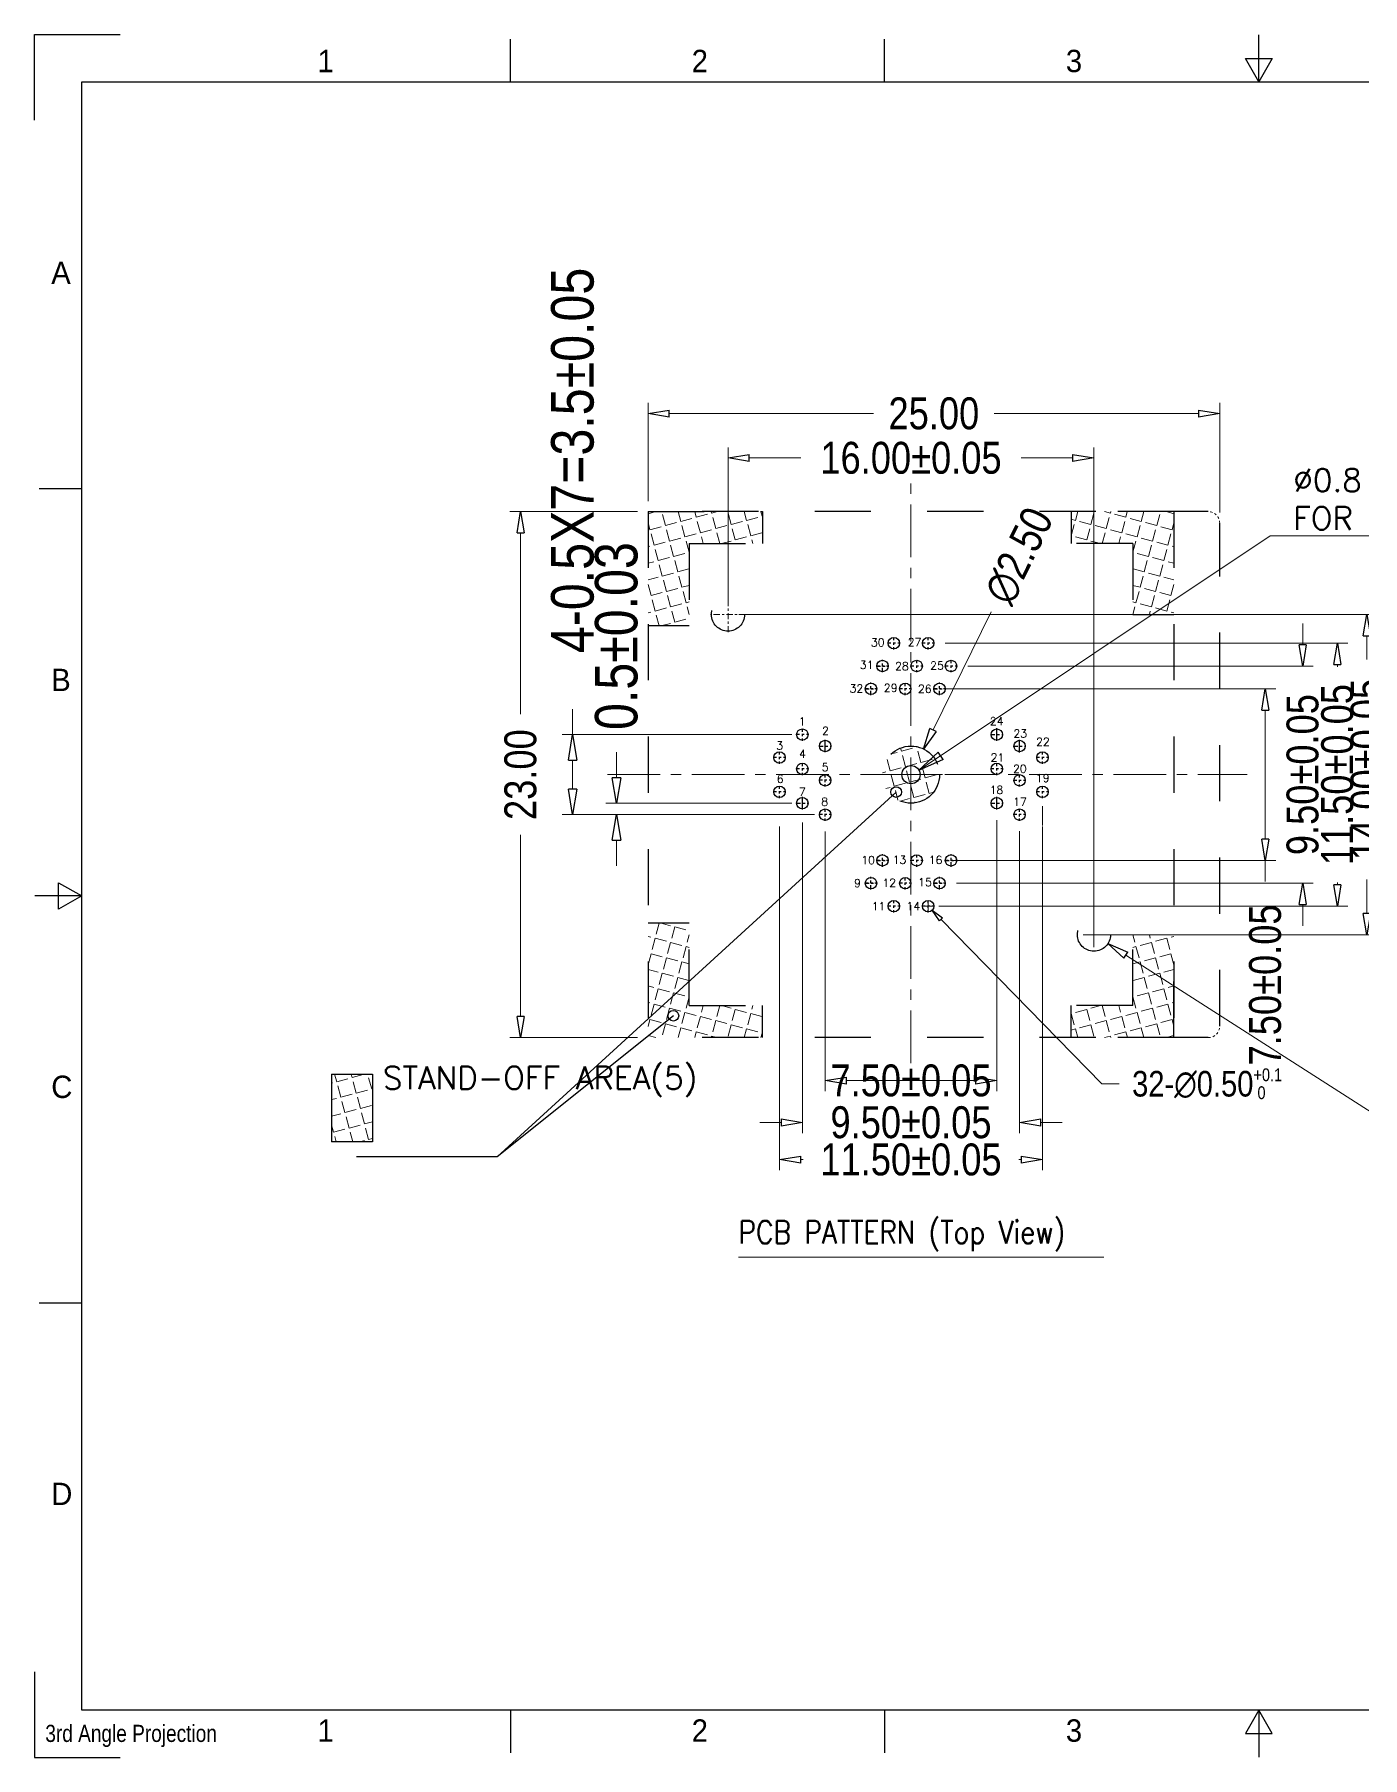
# Model space of a CAD drawing. Header units: millimetres. Extents: x 1642 to 1749, y -828 to -753.
# Drawn here: x 1641.6 to 1699.7, y -828.3 to -753 of the extents above; entities that cross this region are included whole.
import ezdxf
from ezdxf.enums import TextEntityAlignment as Align

# ---------------------------------------------------------------- set-up
doc = ezdxf.new("R2010")
doc.units = ezdxf.units.MM
doc.header["$LTSCALE"] = 30.734
doc.header["$PDMODE"] = 3
doc.header["$PDSIZE"] = 8
doc.linetypes.add('CENTER', pattern=[0.6, 0.375, -0.075, 0.075, -0.075])
doc.linetypes.add('HIDDEN', pattern=[0.2, 0.1, -0.1])
doc.layers.get('0').update_dxf_attribs({"linetype": 'CONTINUOUS'})
doc.layers.get('Defpoints').update_dxf_attribs({"linetype": 'CONTINUOUS'})
for name, color, linetype in [('DEFAULT_2', 8, 'HIDDEN'), ('DIM', 3, 'CONTINUOUS'), ('TuKuang', 7, 'CONTINUOUS')]:
    doc.layers.add(name, color=color, linetype=linetype)
doc.layers.add('from', color=7, linetype='CONTINUOUS', lineweight=13)
doc.styles.add('1', font='romans.shx', dxfattribs={"height": 2.5})
doc.styles.add('ROMANS', font='romans.shx')
doc.styles.get("Standard").update_dxf_attribs({"font": 'txt', "width": 0.85})
doc.styles.add('TXT', font='txt.shx', dxfattribs={"bigfont": 'gbcbig.shx'})
doc.dimstyles.get("Standard").update_dxf_attribs({"dimscale": 0.97, "dimtxt": 2, "dimasz": 1.2, "dimexe": 0.5, "dimexo": 0.5, "dimgap": 0.5, "dimtad": 0, "dimtoh": 1, "dimzin": 1, "dimdsep": 46, "dimtxsty": 'Standard', "dimblk": 'CLOSEDBLANK', "dimcen": 0.5, "dimclrd": 3, "dimclre": 3, "dimclrt": 4, "dimadec": 0, "dimazin": 0, "dimtp": 0.05, "dimtm": 0.05, "dimtfac": 1, "dimtofl": 0, "dimtmove": 0, "dimatfit": 3, "dimldrblk": 'CLOSEDBLANK', "dimfxl": 1, "dimtolj": 1, "dimtzin": 0, "dimlwd": 5, "dimlwe": 5, "dimarcsym": 0})

# ---------------------------------------------------------------- blocks, each defined once
blk = doc.blocks.new('_CLOSEDBLANK')
at = {"color": 0, "linetype": 'ByBlock'}
for p, q in [((-1, 0.167), (0, 0)), ((-1, 0.167), (-1, -0.167)), ((0, 0), (-1, -0.167))]:
    blk.add_line(p, q, dxfattribs=at)
blk = doc.blocks.new('*D4')
at = {"layer": 'Defpoints', "color": 0, "linetype": 'ByBlock', "transparency": 16777216}
for p in [(1671.965, -778.37), (1687.965, -792.37), (1699.899, -792.37)]:
    blk.add_point(p, dxfattribs=at)
at = {"layer": 'DIM', "color": 3, "linetype": 'ByBlock', "lineweight": 5, "transparency": 16777216}
for p, q in [((1672.43, -778.37), (1700.363, -778.37)), ((1699.899, -779.3), (1699.899, -780.33)), ((1699.899, -791.44), (1699.899, -789.955)), ((1688.43, -792.37), (1700.363, -792.37))]:
    blk.add_line(p, q, dxfattribs=at)
at = {"layer": 'DIM', "color": 3, "linetype": 'ByBlock', "lineweight": 5, "transparency": 16777216, "xscale": 0.93, "yscale": 0.93, "zscale": 0.93}
for p, rotation in [((1699.899, -778.37), 90), ((1699.899, -792.37), 270)]:
    blk.add_blockref('_CLOSEDBLANK', p, dxfattribs=dict(at, rotation=rotation))
at = {"layer": 'DIM', "color": 4, "linetype": 'ByBlock', "transparency": 16777216, "insert": (1699.899, -785.143), "char_height": 1.395, "attachment_point": 5, "rotation": 90}
blk.add_mtext('\\A1;14.00±0.05', dxfattribs=at)
blk = doc.blocks.new('*D5')
at = {"layer": 'Defpoints', "color": 0, "linetype": 'ByBlock', "transparency": 16777216}
for p in [(1671.965, -771.524), (1671.965, -778.37), (1687.965, -792.37)]:
    blk.add_point(p, dxfattribs=at)
at = {"layer": 'DIM', "color": 3, "linetype": 'ByBlock', "lineweight": 5, "transparency": 16777216}
for p, q in [((1671.965, -777.905), (1671.965, -771.059)), ((1672.895, -771.524), (1675.153, -771.524)), ((1687.035, -771.524), (1684.778, -771.524)), ((1687.965, -791.905), (1687.965, -771.059))]:
    blk.add_line(p, q, dxfattribs=at)
at = {"layer": 'DIM', "color": 3, "linetype": 'ByBlock', "lineweight": 5, "transparency": 16777216, "xscale": 0.93, "yscale": 0.93, "zscale": 0.93, "rotation": 180}
blk.add_blockref('_CLOSEDBLANK', (1671.965, -771.524), dxfattribs=at)
at = {"layer": 'DIM', "color": 3, "linetype": 'ByBlock', "lineweight": 5, "transparency": 16777216, "xscale": 0.93, "yscale": 0.93, "zscale": 0.93}
blk.add_blockref('_CLOSEDBLANK', (1687.965, -771.524), dxfattribs=at)
at = {"layer": 'DIM', "color": 4, "linetype": 'ByBlock', "transparency": 16777216, "insert": (1679.965, -771.524), "char_height": 1.395, "attachment_point": 5}
blk.add_mtext('\\A1;16.00±0.05', dxfattribs=at)
blk = doc.blocks.new('*D6')
at = {"layer": 'Defpoints', "color": 0, "linetype": 'ByBlock', "transparency": 16777216}
for p in [(1683.715, -786.895), (1676.215, -787.395), (1683.715, -798.749)]:
    blk.add_point(p, dxfattribs=at)
at = {"layer": 'DIM', "color": 3, "linetype": 'ByBlock', "lineweight": 5, "transparency": 16777216}
for p, q in [((1676.215, -787.86), (1676.215, -799.214)), ((1683.715, -787.36), (1683.715, -799.214)), ((1677.145, -798.749), (1682.785, -798.749))]:
    blk.add_line(p, q, dxfattribs=at)
at = {"layer": 'DIM', "color": 3, "linetype": 'ByBlock', "lineweight": 5, "transparency": 16777216, "xscale": 0.93, "yscale": 0.93, "zscale": 0.93, "rotation": 180}
blk.add_blockref('_CLOSEDBLANK', (1676.215, -798.749), dxfattribs=at)
at = {"layer": 'DIM', "color": 3, "linetype": 'ByBlock', "lineweight": 5, "transparency": 16777216, "xscale": 0.93, "yscale": 0.93, "zscale": 0.93}
blk.add_blockref('_CLOSEDBLANK', (1683.715, -798.749), dxfattribs=at)
at = {"layer": 'DIM', "color": 4, "linetype": 'ByBlock', "transparency": 16777216, "insert": (1679.965, -798.749), "char_height": 1.395, "attachment_point": 5}
blk.add_mtext('\\A1;7.50±0.05', dxfattribs=at)
blk = doc.blocks.new('*D7')
at = {"layer": 'Defpoints', "color": 0, "linetype": 'ByBlock', "transparency": 16777216}
for p in [(1675.215, -787.003), (1684.715, -787.37), (1684.715, -800.579)]:
    blk.add_point(p, dxfattribs=at)
at = {"layer": 'DIM', "color": 3, "linetype": 'ByBlock', "lineweight": 5, "transparency": 16777216}
for p, q in [((1675.215, -787.467), (1675.215, -801.044)), ((1684.715, -787.835), (1684.715, -801.044)), ((1674.285, -800.579), (1673.355, -800.579)), ((1685.645, -800.579), (1686.575, -800.579))]:
    blk.add_line(p, q, dxfattribs=at)
at = {"layer": 'DIM', "color": 3, "linetype": 'ByBlock', "lineweight": 5, "transparency": 16777216, "xscale": 0.93, "yscale": 0.93, "zscale": 0.93}
blk.add_blockref('_CLOSEDBLANK', (1675.215, -800.579), dxfattribs=at)
at = {"layer": 'DIM', "color": 3, "linetype": 'ByBlock', "lineweight": 5, "transparency": 16777216, "xscale": 0.93, "yscale": 0.93, "zscale": 0.93, "rotation": 180}
blk.add_blockref('_CLOSEDBLANK', (1684.715, -800.579), dxfattribs=at)
at = {"layer": 'DIM', "color": 4, "linetype": 'ByBlock', "transparency": 16777216, "insert": (1679.965, -800.579), "char_height": 1.395, "attachment_point": 5}
blk.add_mtext('\\A1;9.50±0.05', dxfattribs=at)
blk = doc.blocks.new('*D8')
at = {"layer": 'Defpoints', "color": 0, "linetype": 'ByBlock', "transparency": 16777216}
for p in [(1674.215, -787.17), (1685.715, -787.17), (1685.715, -802.206)]:
    blk.add_point(p, dxfattribs=at)
at = {"layer": 'DIM', "color": 3, "linetype": 'ByBlock', "lineweight": 5, "transparency": 16777216}
for p, q in [((1674.215, -787.635), (1674.215, -802.671)), ((1685.715, -787.635), (1685.715, -802.671)), ((1675.145, -802.206), (1675.252, -802.206)), ((1684.785, -802.206), (1684.679, -802.206))]:
    blk.add_line(p, q, dxfattribs=at)
at = {"layer": 'DIM', "color": 3, "linetype": 'ByBlock', "lineweight": 5, "transparency": 16777216, "xscale": 0.93, "yscale": 0.93, "zscale": 0.93, "rotation": 180}
blk.add_blockref('_CLOSEDBLANK', (1674.215, -802.206), dxfattribs=at)
at = {"layer": 'DIM', "color": 3, "linetype": 'ByBlock', "lineweight": 5, "transparency": 16777216, "xscale": 0.93, "yscale": 0.93, "zscale": 0.93}
blk.add_blockref('_CLOSEDBLANK', (1685.715, -802.206), dxfattribs=at)
at = {"layer": 'DIM', "color": 4, "linetype": 'ByBlock', "transparency": 16777216, "insert": (1679.965, -802.206), "char_height": 1.395, "attachment_point": 5}
blk.add_mtext('\\A1;11.50±0.05', dxfattribs=at)
blk = doc.blocks.new('*D9')
at = {"layer": 'Defpoints', "color": 0, "linetype": 'ByBlock', "transparency": 16777216}
for p in [(1681.99, -780.62), (1681.49, -790.12), (1697.094, -790.12)]:
    blk.add_point(p, dxfattribs=at)
at = {"layer": 'DIM', "color": 3, "linetype": 'ByBlock', "lineweight": 5, "transparency": 16777216}
for p, q in [((1697.094, -779.69), (1697.094, -778.76)), ((1682.455, -780.62), (1697.559, -780.62)), ((1681.955, -790.12), (1697.559, -790.12)), ((1697.094, -791.05), (1697.094, -791.98))]:
    blk.add_line(p, q, dxfattribs=at)
at = {"layer": 'DIM', "color": 3, "linetype": 'ByBlock', "lineweight": 5, "transparency": 16777216, "xscale": 0.93, "yscale": 0.93, "zscale": 0.93}
for p, rotation in [((1697.094, -780.62), 270), ((1697.094, -790.12), 90)]:
    blk.add_blockref('_CLOSEDBLANK', p, dxfattribs=dict(at, rotation=rotation))
at = {"layer": 'DIM', "color": 4, "linetype": 'ByBlock', "transparency": 16777216, "insert": (1697.094, -785.37), "char_height": 1.395, "attachment_point": 5, "rotation": 90}
blk.add_mtext('\\A1;9.50±0.05', dxfattribs=at)
blk = doc.blocks.new('*D10')
at = {"layer": 'Defpoints', "color": 0, "linetype": 'ByBlock', "transparency": 16777216}
for p in [(1680.99, -779.62), (1680.715, -791.12), (1698.609, -791.12)]:
    blk.add_point(p, dxfattribs=at)
at = {"layer": 'DIM', "color": 3, "linetype": 'ByBlock', "lineweight": 5, "transparency": 16777216}
for p, q in [((1681.455, -779.62), (1699.074, -779.62)), ((1698.609, -780.55), (1698.609, -780.656)), ((1698.609, -790.19), (1698.609, -790.084)), ((1681.18, -791.12), (1699.074, -791.12))]:
    blk.add_line(p, q, dxfattribs=at)
at = {"layer": 'DIM', "color": 3, "linetype": 'ByBlock', "lineweight": 5, "transparency": 16777216, "xscale": 0.93, "yscale": 0.93, "zscale": 0.93}
for p, rotation in [((1698.609, -779.62), 90), ((1698.609, -791.12), 270)]:
    blk.add_blockref('_CLOSEDBLANK', p, dxfattribs=dict(at, rotation=rotation))
at = {"layer": 'DIM', "color": 4, "linetype": 'ByBlock', "transparency": 16777216, "insert": (1698.609, -785.37), "char_height": 1.395, "attachment_point": 5, "rotation": 90}
blk.add_mtext('\\A1;11.50±0.05', dxfattribs=at)
blk = doc.blocks.new('*D11')
at = {"layer": 'Defpoints', "color": 0, "linetype": 'ByBlock', "transparency": 16777216}
for p in [(1662.892, -773.87), (1668.465, -773.87), (1668.465, -796.87)]:
    blk.add_point(p, dxfattribs=at)
at = {"layer": 'DIM', "color": 3, "linetype": 'ByBlock', "lineweight": 5, "transparency": 16777216}
for p, q in [((1668.001, -773.87), (1662.427, -773.87)), ((1662.892, -774.8), (1662.892, -782.732)), ((1662.892, -795.94), (1662.892, -788.009)), ((1668.001, -796.87), (1662.427, -796.87))]:
    blk.add_line(p, q, dxfattribs=at)
at = {"layer": 'DIM', "color": 3, "linetype": 'ByBlock', "lineweight": 5, "transparency": 16777216, "xscale": 0.93, "yscale": 0.93, "zscale": 0.93}
for p, rotation in [((1662.892, -773.87), 90), ((1662.892, -796.87), 270)]:
    blk.add_blockref('_CLOSEDBLANK', p, dxfattribs=dict(at, rotation=rotation))
at = {"layer": 'DIM', "color": 4, "linetype": 'ByBlock', "transparency": 16777216, "insert": (1662.892, -785.37), "char_height": 1.395, "attachment_point": 5, "rotation": 90}
blk.add_mtext('\\A1;23.00', dxfattribs=at)
blk = doc.blocks.new('*D12')
at = {"layer": 'Defpoints', "color": 0, "linetype": 'ByBlock', "transparency": 16777216}
for p in [(1668.465, -769.581), (1668.465, -773.87), (1693.465, -774.37)]:
    blk.add_point(p, dxfattribs=at)
at = {"layer": 'DIM', "color": 3, "linetype": 'ByBlock', "lineweight": 5, "transparency": 16777216}
for p, q in [((1668.465, -773.405), (1668.465, -769.116)), ((1693.465, -773.905), (1693.465, -769.116)), ((1669.395, -769.581), (1678.327, -769.581)), ((1692.535, -769.581), (1683.604, -769.581))]:
    blk.add_line(p, q, dxfattribs=at)
at = {"layer": 'DIM', "color": 3, "linetype": 'ByBlock', "lineweight": 5, "transparency": 16777216, "xscale": 0.93, "yscale": 0.93, "zscale": 0.93, "rotation": 180}
blk.add_blockref('_CLOSEDBLANK', (1668.465, -769.581), dxfattribs=at)
at = {"layer": 'DIM', "color": 3, "linetype": 'ByBlock', "lineweight": 5, "transparency": 16777216, "xscale": 0.93, "yscale": 0.93, "zscale": 0.93}
blk.add_blockref('_CLOSEDBLANK', (1693.465, -769.581), dxfattribs=at)
at = {"layer": 'DIM', "color": 4, "linetype": 'ByBlock', "transparency": 16777216, "insert": (1680.965, -769.581), "char_height": 1.395, "attachment_point": 5}
blk.add_mtext('\\A1;25.00', dxfattribs=at)
blk = doc.blocks.new('*D13')
at = {"layer": 'Defpoints', "color": 0, "linetype": 'ByBlock', "transparency": 16777216}
for p in [(1680.519, -784.249), (1679.412, -786.491)]:
    blk.add_point(p, dxfattribs=at)
at = {"layer": 'DIM', "color": 3, "linetype": 'ByBlock', "lineweight": 5, "transparency": 16777216}
for p, q in [((1683.478, -778.254), (1680.93, -783.415)), ((1679.965, -785.835), (1679.965, -784.905)), ((1679.5, -785.37), (1680.43, -785.37))]:
    blk.add_line(p, q, dxfattribs=at)
at = {"layer": 'DIM', "color": 3, "linetype": 'ByBlock', "lineweight": 5, "transparency": 16777216, "xscale": 0.93, "yscale": 0.93, "zscale": 0.93, "rotation": 243.7277624306794}
blk.add_blockref('_CLOSEDBLANK', (1680.519, -784.249), dxfattribs=at)
at = {"layer": 'DIM', "color": 4, "linetype": 'ByBlock', "transparency": 16777216, "insert": (1684.69, -775.799), "char_height": 1.395, "attachment_point": 5, "rotation": 63.72776}
blk.add_mtext('\\A1;∅2.50', dxfattribs=at)
blk = doc.blocks.new('*D14')
at = {"layer": 'Defpoints', "color": 0, "linetype": 'ByBlock', "transparency": 16777216}
for p in [(1680.965, -781.62), (1681.365, -789.12), (1695.456, -789.12)]:
    blk.add_point(p, dxfattribs=at)
at = {"layer": 'DIM', "color": 3, "linetype": 'ByBlock', "lineweight": 5, "transparency": 16777216}
for p, q in [((1681.43, -781.62), (1695.921, -781.62)), ((1695.456, -782.55), (1695.456, -788.19)), ((1681.83, -789.12), (1695.921, -789.12)), ((1695.456, -789.12), (1695.456, -790.05))]:
    blk.add_line(p, q, dxfattribs=at)
at = {"layer": 'DIM', "color": 3, "linetype": 'ByBlock', "lineweight": 5, "transparency": 16777216, "xscale": 0.93, "yscale": 0.93, "zscale": 0.93}
for p, rotation in [((1695.456, -781.62), 90), ((1695.456, -789.12), 270)]:
    blk.add_blockref('_CLOSEDBLANK', p, dxfattribs=dict(at, rotation=rotation))
at = {"layer": 'DIM', "color": 4, "linetype": 'ByBlock', "transparency": 16777216, "insert": (1695.456, -794.566), "char_height": 1.395, "attachment_point": 5, "rotation": 90}
blk.add_mtext('\\A1;7.50±0.05', dxfattribs=at)
blk = doc.blocks.new('asdf456')
at = {"color": 8}
for p, q in [((1449.22, 152.96), (1448.09, 154.93)), ((1448.09, 154.93), (1450.34, 154.93)), ((1450.34, 154.93), (1449.22, 152.96)), ((1348.08, 83.25), (1348.08, 85.49)), ((1348.08, 85.49), (1350.05, 84.37)), ((1350.05, 84.37), (1348.08, 83.25)), ((1449.22, 15.77), (1448.09, 13.81)), ((1450.34, 13.81), (1449.22, 15.77)), ((1448.09, 13.81), (1450.34, 13.81))]:
    blk.add_line(p, q, dxfattribs=at)
at = {"layer": 'TuKuang', "color": 8}
for p, q in [((1449.22, 152.96), (1449.22, 156.94)), ((1386.16, 152.96), (1386.16, 156.57)), ((1417.69, 152.96), (1417.69, 156.57)), ((1350.05, 15.77), (1350.05, 152.96)), ((1350.05, 152.96), (1548.39, 152.96)), ((1350.05, 118.67), (1346.44, 118.67)), ((1350.05, 84.37), (1346.07, 84.37)), ((1350.05, 50.07), (1346.44, 50.07)), ((1548.39, 15.77), (1350.05, 15.77)), ((1386.16, 15.77), (1386.16, 12.16)), ((1417.69, 15.77), (1417.69, 12.16)), ((1449.22, 15.77), (1449.22, 11.8))]:
    blk.add_line(p, q, dxfattribs=at)
for points in [[(1346.05, 149.74), (1346.05, 156.96), (1353.27, 156.96)], [(1346.05, 18.99), (1346.05, 11.77), (1353.27, 11.77)]]:
    blk.add_lwpolyline(points, dxfattribs=at)
at = {"color": 8, "char_height": 1.8844, "attachment_point": 1, "style": '1'}
for s, insert, width in [('{\\f@Gulim|b0|i0|c0|p34;1}', (1369.9, 155.67), 8.3008), ('{\\f@Gulim|b0|i0|c134|p34;2}', (1401.43, 155.67), 8.3008), ('{\\f@Gulim|b0|i0|c134|p34;3}', (1432.96, 155.67), 8.3008), ('{\\f@Gulim|b0|i0|c134|p34;A}', (1347.46, 137.82), 9.0416), ('{\\f@Gulim|b0|i0|c134|p34;B}', (1347.46, 103.52), 9.0416), ('{\\f@Gulim|b0|i0|c134|p34;C}', (1347.46, 69.23), 9.0416), ('{\\f@Gulim|b0|i0|c134|p34;D}', (1347.46, 34.93), 9.0416), ('{\\f@Gulim|b0|i0|c0|p34;1}', (1369.9, 14.99), 8.3008), ('{\\f@Gulim|b0|i0|c134|p34;2}', (1401.43, 14.99), 8.3008), ('{\\f@Gulim|b0|i0|c134|p34;3}', (1432.96, 14.99), 8.3008)]:
    blk.add_mtext(s, dxfattribs=dict(at, insert=insert, width=width))
at = {"layer": 'TuKuang', "color": 8, "lineweight": 9, "insert": (1346.96, 14.53), "char_height": 1.4441, "width": 18.5479, "attachment_point": 1}
blk.add_mtext('{\\f@Gulim|b0|i0|c0|p34;\\C8;3rd Angle Projection}', dxfattribs=at)
blk = doc.blocks.new('P')
at = {"lineweight": 9}
blk.add_line((1851.26, 2772.63), (1883.21, 2772.63), dxfattribs=at)
at = {"lineweight": 9, "insert": (1851.27, 2775.82), "char_height": 2, "attachment_point": 1}
blk.add_mtext('{\\Fromans|c0;PCB PATTERN (Top View)}', dxfattribs=at)
blk = doc.blocks.new('*D15')
at = {"layer": 'Defpoints', "color": 0, "linetype": 'ByBlock', "transparency": 16777216}
for p in [(1687.355, -791.979), (1688.576, -792.761)]:
    blk.add_point(p, dxfattribs=at)
at = {"layer": 'DIM', "color": 3, "linetype": 'ByBlock', "lineweight": 5, "transparency": 16777216}
for p, q in [((1687.5, -792.37), (1688.43, -792.37)), ((1687.965, -792.835), (1687.965, -791.905)), ((1700.492, -800.396), (1689.359, -793.263)), ((1702.291, -800.396), (1700.492, -800.396))]:
    blk.add_line(p, q, dxfattribs=at)
at = {"layer": 'DIM', "color": 3, "linetype": 'ByBlock', "lineweight": 5, "transparency": 16777216, "xscale": 0.93, "yscale": 0.93, "zscale": 0.93, "rotation": 147.3529996918186}
blk.add_blockref('_CLOSEDBLANK', (1688.576, -792.761), dxfattribs=at)
at = {"layer": 'DIM', "color": 4, "linetype": 'ByBlock', "transparency": 16777216, "insert": (1707.618, -800.396), "char_height": 1.395, "attachment_point": 5}
blk.add_mtext('\\A1;2-∅1.45{\\H0.837000;\\S+0.05^  0.00;}', dxfattribs=at)
blk = doc.blocks.new('*D16')
at = {"layer": 'Defpoints', "color": 0, "linetype": 'ByBlock', "transparency": 16777216}
for p in [(1667.086, -786.62), (1675.215, -786.62), (1676.215, -787.12)]:
    blk.add_point(p, dxfattribs=at)
at = {"layer": 'DIM', "color": 3, "linetype": 'ByBlock', "lineweight": 5, "transparency": 16777216}
for p, q in [((1667.086, -785.504), (1667.086, -784.388)), ((1674.751, -786.62), (1666.622, -786.62)), ((1675.751, -787.12), (1666.622, -787.12)), ((1667.086, -788.236), (1667.086, -789.352))]:
    blk.add_line(p, q, dxfattribs=at)
at = {"layer": 'DIM', "color": 3, "linetype": 'ByBlock', "lineweight": 5, "transparency": 16777216, "xscale": 1.116, "yscale": 1.116, "zscale": 1.116}
for p, rotation in [((1667.086, -786.62), 270), ((1667.086, -787.12), 90)]:
    blk.add_blockref('_CLOSEDBLANK', p, dxfattribs=dict(at, rotation=rotation))
at = {"layer": 'DIM', "color": 4, "linetype": 'ByBlock', "transparency": 16777216, "insert": (1667.086, -779.312), "char_height": 1.86, "attachment_point": 5, "rotation": 90}
blk.add_mtext('\\A1;0.5%%p0.03', dxfattribs=at)
blk = doc.blocks.new('*D17')
at = {"layer": 'Defpoints', "color": 0, "linetype": 'ByBlock', "transparency": 16777216}
for p in [(1665.17, -783.62), (1675.215, -783.62), (1676.215, -787.12)]:
    blk.add_point(p, dxfattribs=at)
at = {"layer": 'DIM', "color": 3, "linetype": 'ByBlock', "lineweight": 5, "transparency": 16777216}
for p, q in [((1665.17, -783.62), (1665.17, -782.504)), ((1674.751, -783.62), (1664.705, -783.62)), ((1665.17, -786.004), (1665.17, -784.736)), ((1675.751, -787.12), (1664.705, -787.12))]:
    blk.add_line(p, q, dxfattribs=at)
at = {"layer": 'DIM', "color": 3, "linetype": 'ByBlock', "lineweight": 5, "transparency": 16777216, "xscale": 1.116, "yscale": 1.116, "zscale": 1.116}
for p, rotation in [((1665.17, -783.62), 90), ((1665.17, -787.12), 270)]:
    blk.add_blockref('_CLOSEDBLANK', p, dxfattribs=dict(at, rotation=rotation))
at = {"layer": 'DIM', "color": 4, "linetype": 'ByBlock', "transparency": 16777216, "insert": (1665.17, -771.631), "char_height": 1.86, "attachment_point": 5, "rotation": 90}
blk.add_mtext('\\A1;4-0.5X7=3.5%%p0.05', dxfattribs=at)

msp = doc.modelspace()

# ---------------------------------------------------------------- hatches: boundary and pattern name
at = {"linetype": 'HIDDEN', "lineweight": 9, "ltscale": 0.3}
h = msp.add_hatch(dxfattribs=at)
h.set_pattern_fill('ANGLE', color=8, scale=0.1, angle=15, style=0)
h.set_pattern_definition([(15, (-256.71485, -1189.294), (-0.1807851, 0.6746992), [0.508, -0.1905]), (105, (-256.71485, -1189.294), (-0.6746992, -0.1807851), [0.508, -0.1905])])
h.paths.add_polyline_path([(1670.265, -775.27), (1670.265, -778.87), (1668.465, -778.87), (1668.465, -773.87), (1673.465, -773.87), (1673.465, -775.27)])
edge = h.paths.add_edge_path(flags=17)
edge.add_line((1670.265, -775.27), (1670.265, -778.87))
h = msp.add_hatch(dxfattribs=at)
h.set_pattern_fill('ANGLE', color=8, scale=0.1, angle=15, style=0)
h.set_pattern_definition([(165, (3616.6456, -1189.294), (0.1807851, 0.6746992), [0.508, -0.1905]), (75, (3616.6456, -1189.294), (0.6746992, -0.1807851), [0.508, -0.1905])])
h.paths.add_polyline_path([(1689.665, -775.27), (1689.665, -778.37), (1691.465, -778.37), (1691.465, -773.87), (1686.965, -773.87), (1686.965, -775.27)])
edge = h.paths.add_edge_path(flags=17)
edge.add_line((1689.665, -775.27), (1689.665, -778.37))
h = msp.add_hatch(dxfattribs=at)
h.set_pattern_fill('ANGLE', color=8, scale=0.1, angle=15, style=0)
h.set_pattern_definition([(15, (666.3415, -805.62764), (-0.1807851, 0.6746992), [0.508, -0.1905]), (105, (666.3415, -805.62764), (-0.6746992, -0.1807851), [0.508, -0.1905])])
edge = h.paths.add_edge_path()
edge.add_arc((1679.965, -785.37), 1.25, 0, 360)
h = msp.add_hatch(dxfattribs=at)
h.set_pattern_fill('ANGLE', color=8, scale=0.1, angle=15, style=0)
h.set_pattern_definition([(345, (-256.71485, -381.4463), (-0.1807851, -0.6746992), [0.508, -0.1905]), (255, (-256.71485, -381.4463), (-0.6746992, 0.1807851), [0.508, -0.1905])])
h.paths.add_polyline_path([(1670.265, -795.47), (1670.265, -791.87), (1668.465, -791.87), (1668.465, -796.87), (1673.465, -796.87), (1673.465, -795.47)])
edge = h.paths.add_edge_path(flags=17)
edge.add_line((1670.265, -795.47), (1670.265, -791.87))
h = msp.add_hatch(dxfattribs=at)
h.set_pattern_fill('ANGLE', color=8, scale=0.1, angle=15, style=0)
h.set_pattern_definition([(195, (3616.6456, -381.4463), (0.1807851, -0.6746992), [0.508, -0.1905]), (285, (3616.6456, -381.4463), (0.6746992, 0.1807851), [0.508, -0.1905])])
h.paths.add_polyline_path([(1689.665, -795.47), (1689.665, -792.37), (1691.465, -792.37), (1691.465, -796.87), (1686.965, -796.87), (1686.965, -795.47)])
edge = h.paths.add_edge_path(flags=17)
edge.add_line((1689.665, -795.47), (1689.665, -792.37))
h = msp.add_hatch(dxfattribs=at)
h.set_pattern_fill('ANGLE', color=8, scale=0.1, angle=15, style=0)
h.set_pattern_definition([(15, (973.4006, -940.8989), (-0.1807851, 0.6746992), [0.508, -0.1905]), (105, (973.4006, -940.8989), (-0.6746992, -0.1807851), [0.508, -0.1905])])
h.paths.add_polyline_path([(1656.413, -801.42), (1654.631, -801.42), (1654.631, -798.468), (1656.413, -798.468)])

# ---------------------------------------------------------------- linework, layer by layer
at = {"color": 1, "linetype": 'CENTER', "lineweight": 9, "ltscale": 0.2}
for p, q in [((1679.965, -797.99), (1679.965, -772.286)), ((1666.69, -785.37), (1694.666, -785.37))]:
    msp.add_line(p, q, dxfattribs=at)
at = {"color": 1, "linetype": 'CENTER', "lineweight": 9, "ltscale": 0.023141}
for p, q in [((1671.965, -779.14), (1671.965, -777.6)), ((1671.965, -779.14), (1671.965, -777.6)), ((1672.735, -778.37), (1671.195, -778.37)), ((1672.735, -778.37), (1671.195, -778.37))]:
    msp.add_line(p, q, dxfattribs=at)
at = {"color": 0, "linetype": 'CENTER', "ltscale": 0.008264}
for p, q in [((1679.49, -779.62), (1678.94, -779.62)), ((1679.49, -779.62), (1678.94, -779.62)), ((1679.49, -779.62), (1678.94, -779.62)), ((1679.215, -779.895), (1679.215, -779.345)), ((1679.215, -779.895), (1679.215, -779.345)), ((1679.215, -779.895), (1679.215, -779.345)), ((1680.99, -779.62), (1680.44, -779.62)), ((1680.99, -779.62), (1680.44, -779.62)), ((1680.99, -779.62), (1680.44, -779.62)), ((1680.715, -779.895), (1680.715, -779.345)), ((1680.715, -779.895), (1680.715, -779.345)), ((1680.715, -779.895), (1680.715, -779.345)), ((1680.215, -780.895), (1680.215, -780.345)), ((1680.215, -780.895), (1680.215, -780.345)), ((1680.215, -780.895), (1680.215, -780.345)), ((1681.715, -780.895), (1681.715, -780.345)), ((1681.715, -780.895), (1681.715, -780.345)), ((1681.715, -780.895), (1681.715, -780.345)), ((1678.99, -780.62), (1678.44, -780.62)), ((1678.99, -780.62), (1678.44, -780.62)), ((1678.99, -780.62), (1678.44, -780.62)), ((1680.49, -780.62), (1679.94, -780.62)), ((1680.49, -780.62), (1679.94, -780.62)), ((1680.49, -780.62), (1679.94, -780.62)), ((1681.99, -780.62), (1681.44, -780.62)), ((1681.99, -780.62), (1681.44, -780.62)), ((1681.99, -780.62), (1681.44, -780.62)), ((1678.49, -781.62), (1677.94, -781.62)), ((1678.49, -781.62), (1677.94, -781.62)), ((1678.49, -781.62), (1677.94, -781.62)), ((1679.99, -781.62), (1679.44, -781.62)), ((1679.99, -781.62), (1679.44, -781.62)), ((1679.99, -781.62), (1679.44, -781.62)), ((1679.715, -781.895), (1679.715, -781.345)), ((1679.715, -781.895), (1679.715, -781.345)), ((1679.715, -781.895), (1679.715, -781.345)), ((1681.49, -781.62), (1680.94, -781.62)), ((1681.49, -781.62), (1680.94, -781.62)), ((1681.49, -781.62), (1680.94, -781.62)), ((1675.215, -783.895), (1675.215, -783.345)), ((1675.215, -783.895), (1675.215, -783.345)), ((1675.215, -783.895), (1675.215, -783.345)), ((1683.715, -783.895), (1683.715, -783.345)), ((1683.715, -783.895), (1683.715, -783.345)), ((1683.715, -783.895), (1683.715, -783.345)), ((1674.215, -784.895), (1674.215, -784.345)), ((1674.215, -784.895), (1674.215, -784.345)), ((1674.215, -784.895), (1674.215, -784.345)), ((1675.49, -783.62), (1674.94, -783.62)), ((1675.49, -783.62), (1674.94, -783.62)), ((1675.49, -783.62), (1674.94, -783.62)), ((1676.215, -784.393), (1676.215, -783.843)), ((1676.215, -784.393), (1676.215, -783.843)), ((1676.215, -784.393), (1676.215, -783.843)), ((1684.715, -784.395), (1684.715, -783.845)), ((1684.715, -784.395), (1684.715, -783.845)), ((1684.715, -784.395), (1684.715, -783.845)), ((1685.715, -784.895), (1685.715, -784.345)), ((1685.715, -784.895), (1685.715, -784.345)), ((1685.715, -784.895), (1685.715, -784.345)), ((1674.49, -784.62), (1673.94, -784.62)), ((1674.49, -784.62), (1673.94, -784.62)), ((1674.49, -784.62), (1673.94, -784.62)), ((1675.215, -785.395), (1675.215, -784.845)), ((1675.215, -785.395), (1675.215, -784.845)), ((1675.215, -785.395), (1675.215, -784.845)), ((1683.715, -785.395), (1683.715, -784.845)), ((1683.715, -785.395), (1683.715, -784.845)), ((1683.715, -785.395), (1683.715, -784.845)), ((1685.99, -784.62), (1685.44, -784.62)), ((1685.99, -784.62), (1685.44, -784.62)), ((1685.99, -784.62), (1685.44, -784.62)), ((1674.215, -786.395), (1674.215, -785.845)), ((1674.215, -786.395), (1674.215, -785.845)), ((1674.215, -786.395), (1674.215, -785.845)), ((1675.49, -785.12), (1674.94, -785.12)), ((1675.49, -785.12), (1674.94, -785.12)), ((1675.49, -785.12), (1674.94, -785.12)), ((1676.49, -785.618), (1675.94, -785.618)), ((1676.49, -785.618), (1675.94, -785.618)), ((1676.49, -785.618), (1675.94, -785.618)), ((1676.215, -785.893), (1676.215, -785.343)), ((1676.215, -785.893), (1676.215, -785.343)), ((1676.215, -785.893), (1676.215, -785.343)), ((1683.99, -785.12), (1683.44, -785.12)), ((1683.99, -785.12), (1683.44, -785.12)), ((1683.99, -785.12), (1683.44, -785.12)), ((1684.99, -785.62), (1684.44, -785.62)), ((1684.99, -785.62), (1684.44, -785.62)), ((1684.99, -785.62), (1684.44, -785.62)), ((1684.715, -785.895), (1684.715, -785.345)), ((1684.715, -785.895), (1684.715, -785.345)), ((1684.715, -785.895), (1684.715, -785.345)), ((1685.715, -786.395), (1685.715, -785.845)), ((1685.715, -786.395), (1685.715, -785.845)), ((1685.715, -786.395), (1685.715, -785.845)), ((1674.49, -786.12), (1673.94, -786.12)), ((1674.49, -786.12), (1673.94, -786.12)), ((1674.49, -786.12), (1673.94, -786.12)), ((1675.215, -786.895), (1675.215, -786.345)), ((1675.215, -786.895), (1675.215, -786.345)), ((1675.215, -786.895), (1675.215, -786.345)), ((1683.715, -786.895), (1683.715, -786.345)), ((1683.715, -786.895), (1683.715, -786.345)), ((1683.715, -786.895), (1683.715, -786.345)), ((1685.99, -786.12), (1685.44, -786.12)), ((1685.99, -786.12), (1685.44, -786.12)), ((1685.99, -786.12), (1685.44, -786.12)), ((1676.49, -787.12), (1675.94, -787.12)), ((1676.49, -787.12), (1675.94, -787.12)), ((1676.49, -787.12), (1675.94, -787.12)), ((1676.215, -787.395), (1676.215, -786.845)), ((1676.215, -787.395), (1676.215, -786.845)), ((1676.215, -787.395), (1676.215, -786.845)), ((1684.99, -787.12), (1684.44, -787.12)), ((1684.99, -787.12), (1684.44, -787.12)), ((1684.99, -787.12), (1684.44, -787.12)), ((1684.715, -787.395), (1684.715, -786.845)), ((1684.715, -787.395), (1684.715, -786.845)), ((1684.715, -787.395), (1684.715, -786.845)), ((1680.215, -789.395), (1680.215, -788.845)), ((1678.99, -789.12), (1678.44, -789.12)), ((1680.49, -789.12), (1679.94, -789.12)), ((1681.99, -789.12), (1681.44, -789.12)), ((1678.49, -790.12), (1677.94, -790.12)), ((1678.49, -790.12), (1677.94, -790.12)), ((1679.99, -790.12), (1679.44, -790.12)), ((1679.99, -790.12), (1679.44, -790.12)), ((1679.715, -790.395), (1679.715, -789.845)), ((1679.715, -790.395), (1679.715, -789.845)), ((1681.49, -790.12), (1680.94, -790.12)), ((1681.49, -790.12), (1680.94, -790.12)), ((1679.49, -791.12), (1678.94, -791.12)), ((1679.49, -791.12), (1678.94, -791.12)), ((1679.215, -791.395), (1679.215, -790.845)), ((1679.215, -791.395), (1679.215, -790.845)), ((1680.99, -791.12), (1680.44, -791.12)), ((1680.99, -791.12), (1680.44, -791.12)), ((1680.715, -791.395), (1680.715, -790.845)), ((1680.715, -791.395), (1680.715, -790.845))]:
    msp.add_line(p, q, dxfattribs=at)
at = {"color": 0, "linetype": 'CENTER', "ltscale": 0.016529}
for p, q in [((1678.715, -780.895), (1678.715, -780.345)), ((1678.44, -780.62), (1678.99, -780.62)), ((1677.94, -781.62), (1678.49, -781.62)), ((1678.215, -781.895), (1678.215, -781.345)), ((1680.94, -781.62), (1681.49, -781.62)), ((1681.215, -781.895), (1681.215, -781.345)), ((1683.715, -783.895), (1683.715, -783.345)), ((1683.715, -783.895), (1683.715, -783.345)), ((1683.715, -783.895), (1683.715, -783.345)), ((1675.94, -784.118), (1676.49, -784.118)), ((1675.94, -784.118), (1676.49, -784.118)), ((1676.215, -784.393), (1676.215, -783.843)), ((1676.215, -784.393), (1676.215, -783.843)), ((1683.44, -783.62), (1683.99, -783.62)), ((1683.44, -783.62), (1683.99, -783.62)), ((1683.44, -783.62), (1683.99, -783.62)), ((1684.44, -784.12), (1684.99, -784.12)), ((1684.44, -784.12), (1684.99, -784.12)), ((1684.44, -784.12), (1684.99, -784.12)), ((1684.44, -784.12), (1684.99, -784.12)), ((1684.715, -784.395), (1684.715, -783.845)), ((1684.715, -784.395), (1684.715, -783.845)), ((1684.715, -784.395), (1684.715, -783.845)), ((1684.715, -784.395), (1684.715, -783.845)), ((1675.215, -786.895), (1675.215, -786.345)), ((1683.715, -786.895), (1683.715, -786.345)), ((1683.715, -786.895), (1683.715, -786.345)), ((1683.715, -786.895), (1683.715, -786.345)), ((1683.715, -786.895), (1683.715, -786.345)), ((1683.715, -786.895), (1683.715, -786.345)), ((1674.94, -786.62), (1675.49, -786.62)), ((1683.44, -786.62), (1683.99, -786.62)), ((1683.44, -786.62), (1683.99, -786.62)), ((1683.44, -786.62), (1683.99, -786.62)), ((1683.44, -786.62), (1683.99, -786.62)), ((1683.44, -786.62), (1683.99, -786.62)), ((1678.715, -789.395), (1678.715, -788.845)), ((1678.715, -789.395), (1678.715, -788.845)), ((1678.715, -789.395), (1678.715, -788.845)), ((1678.715, -789.395), (1678.715, -788.845)), ((1678.715, -789.395), (1678.715, -788.845)), ((1678.715, -789.395), (1678.715, -788.845)), ((1678.715, -789.395), (1678.715, -788.845)), ((1681.715, -789.395), (1681.715, -788.845)), ((1681.715, -789.395), (1681.715, -788.845)), ((1681.715, -789.395), (1681.715, -788.845)), ((1681.715, -789.395), (1681.715, -788.845)), ((1681.715, -789.395), (1681.715, -788.845)), ((1681.715, -789.395), (1681.715, -788.845)), ((1678.44, -789.12), (1678.99, -789.12)), ((1678.44, -789.12), (1678.99, -789.12)), ((1678.44, -789.12), (1678.99, -789.12)), ((1678.44, -789.12), (1678.99, -789.12)), ((1678.44, -789.12), (1678.99, -789.12)), ((1678.44, -789.12), (1678.99, -789.12)), ((1678.44, -789.12), (1678.99, -789.12)), ((1681.44, -789.12), (1681.99, -789.12)), ((1681.44, -789.12), (1681.99, -789.12)), ((1681.44, -789.12), (1681.99, -789.12)), ((1681.44, -789.12), (1681.99, -789.12)), ((1681.44, -789.12), (1681.99, -789.12)), ((1681.44, -789.12), (1681.99, -789.12)), ((1677.94, -790.12), (1678.49, -790.12)), ((1677.94, -790.12), (1678.49, -790.12)), ((1677.94, -790.12), (1678.49, -790.12)), ((1677.94, -790.12), (1678.49, -790.12)), ((1677.94, -790.12), (1678.49, -790.12)), ((1677.94, -790.12), (1678.49, -790.12)), ((1677.94, -790.12), (1678.49, -790.12)), ((1677.94, -790.12), (1678.49, -790.12)), ((1678.215, -790.395), (1678.215, -789.845)), ((1678.215, -790.395), (1678.215, -789.845)), ((1678.215, -790.395), (1678.215, -789.845)), ((1678.215, -790.395), (1678.215, -789.845)), ((1678.215, -790.395), (1678.215, -789.845)), ((1678.215, -790.395), (1678.215, -789.845)), ((1678.215, -790.395), (1678.215, -789.845)), ((1678.215, -790.395), (1678.215, -789.845)), ((1680.94, -790.12), (1681.49, -790.12)), ((1680.94, -790.12), (1681.49, -790.12)), ((1680.94, -790.12), (1681.49, -790.12)), ((1680.94, -790.12), (1681.49, -790.12)), ((1680.94, -790.12), (1681.49, -790.12)), ((1680.94, -790.12), (1681.49, -790.12)), ((1680.94, -790.12), (1681.49, -790.12)), ((1680.94, -790.12), (1681.49, -790.12)), ((1680.94, -790.12), (1681.49, -790.12)), ((1681.215, -790.395), (1681.215, -789.845)), ((1681.215, -790.395), (1681.215, -789.845)), ((1681.215, -790.395), (1681.215, -789.845)), ((1681.215, -790.395), (1681.215, -789.845)), ((1681.215, -790.395), (1681.215, -789.845)), ((1681.215, -790.395), (1681.215, -789.845)), ((1681.215, -790.395), (1681.215, -789.845)), ((1681.215, -790.395), (1681.215, -789.845)), ((1681.215, -790.395), (1681.215, -789.845))]:
    msp.add_line(p, q, dxfattribs=at)
at = {"color": 1, "linetype": 'CENTER', "lineweight": 9, "ltscale": 1.27}
msp.add_line((1678.59, -785.37), (1681.34, -785.37), dxfattribs=at)
at = {"color": 0, "linetype": 'ByBlock'}
for p, q in [((1679.316, -786.13), (1661.873, -802.082)), ((1669.575, -795.913), (1661.873, -802.082)), ((1654.631, -798.468), (1656.413, -798.468)), ((1654.631, -798.468), (1654.631, -801.42)), ((1656.413, -798.468), (1656.413, -801.42)), ((1656.413, -801.42), (1654.631, -801.42)), ((1661.873, -802.082), (1655.717, -802.082))]:
    msp.add_line(p, q, dxfattribs=at)
at = {"color": 0, "lineweight": 9}
msp.add_line((1685.715, -787.595), (1685.715, -786.745), dxfattribs=at)
at = {"color": 0, "linetype": 'ByBlock', "lineweight": 5}
for p, q in [((1680.483, -791.12), (1680.948, -791.12)), ((1680.715, -791.353), (1680.715, -790.888))]:
    msp.add_line(p, q, dxfattribs=at)
at = {"color": 0, "linetype": 'CENTER', "lineweight": 9, "ltscale": 0.008264}
msp.add_line((1682.04, -791.12), (1681.49, -791.12), dxfattribs=at)
at = {"color": 3, "lineweight": 5}
for p, q in [((1688.314, -798.886), (1681.28, -791.698)), ((1688.872, -798.886), (1688.314, -798.886))]:
    msp.add_line(p, q, dxfattribs=at)
at = {"color": 1, "linetype": 'CENTER', "lineweight": 9, "ltscale": 0.016529}
msp.add_line((1687.965, -792.92), (1687.965, -791.82), dxfattribs=at)
at = {"color": 3, "lineweight": 9}
for p, q in [((1687.54, -792.37), (1688.39, -792.37)), ((1687.965, -792.795), (1687.965, -791.945))]:
    msp.add_line(p, q, dxfattribs=at)
at = {"color": 3, "linetype": 'ByBlock', "lineweight": 9}
for p, q in [((1687.685, -792.37), (1688.245, -792.37)), ((1687.965, -792.65), (1687.965, -792.09)), ((1689.068, -798.886), (1688.314, -798.886))]:
    msp.add_line(p, q, dxfattribs=at)
at = {"color": 0}
for centre in [(1679.215, -779.62), (1680.715, -779.62), (1678.715, -780.62), (1680.215, -780.62), (1681.715, -780.62), (1678.215, -781.62), (1679.715, -781.62), (1681.215, -781.62), (1675.215, -783.62), (1683.715, -783.62), (1676.215, -784.118), (1684.715, -784.12), (1674.215, -784.62), (1675.215, -785.12), (1683.715, -785.12), (1685.715, -784.62), (1676.215, -785.618), (1684.715, -785.62), (1674.215, -786.12), (1675.215, -786.62), (1683.715, -786.62), (1685.715, -786.12), (1676.215, -787.12), (1684.715, -787.12), (1678.715, -789.12), (1680.215, -789.12), (1681.715, -789.12), (1678.215, -790.12), (1679.715, -790.12), (1681.215, -790.12), (1679.215, -791.12), (1680.715, -791.12)]:
    msp.add_circle(centre, 0.25, dxfattribs=at)
at = {"color": 0, "linetype": 'ByBlock'}
for centre, radius in [((1679.965, -785.37), 0.4), ((1679.316, -786.13), 0.233), ((1669.575, -795.913), 0.233)]:
    msp.add_circle(centre, radius, dxfattribs=at)
at = {"color": 8, "linetype": 'HIDDEN', "lineweight": 9, "ltscale": 0.02}
for centre, start, end in [((1692.965, -774.37), 0, 90), ((1692.965, -796.37), 270, 360)]:
    msp.add_arc(centre, 0.5, start, end, dxfattribs=at)
at = {"layer": 'DEFAULT_2', "ltscale": 0.8}
for p, q in [((1668.465, -773.87), (1668.465, -796.87)), ((1692.965, -773.87), (1668.465, -773.87)), ((1668.465, -773.87), (1673.465, -773.87)), ((1668.465, -773.87), (1668.465, -778.87)), ((1673.465, -773.87), (1673.465, -775.27)), ((1691.465, -773.87), (1686.965, -773.87)), ((1686.965, -773.87), (1686.965, -775.27)), ((1691.465, -773.87), (1691.465, -796.87)), ((1691.465, -773.87), (1691.465, -778.37)), ((1693.465, -796.37), (1693.465, -774.37)), ((1670.265, -775.27), (1673.465, -775.27)), ((1670.265, -775.27), (1670.265, -778.87)), ((1689.665, -775.27), (1686.965, -775.27)), ((1689.665, -775.27), (1689.665, -778.37)), ((1670.265, -778.87), (1668.465, -778.87)), ((1689.665, -778.37), (1691.465, -778.37)), ((1670.265, -791.87), (1668.465, -791.87)), ((1670.265, -795.47), (1670.265, -791.87)), ((1689.665, -795.47), (1689.665, -792.37)), ((1691.465, -796.87), (1691.465, -792.37)), ((1670.265, -795.47), (1673.465, -795.47)), ((1673.465, -796.87), (1673.465, -795.47)), ((1689.665, -795.47), (1686.965, -795.47)), ((1686.965, -796.87), (1686.965, -795.47)), ((1692.965, -796.87), (1668.465, -796.87)), ((1691.465, -796.87), (1686.965, -796.87))]:
    msp.add_line(p, q, dxfattribs=at)
for centre, radius in [((1671.965, -778.37), 0.725), ((1679.965, -785.37), 1.25), ((1687.965, -792.37), 0.725)]:
    msp.add_circle(centre, radius, dxfattribs=at)

# ---------------------------------------------------------------- block references
at = {"xscale": 0.518942464007705, "yscale": 0.518942464007705, "zscale": 0.518942464007705}
msp.add_blockref('asdf456', (943.114, -834.459), dxfattribs=at)
at = {"color": 3, "linetype": 'ByBlock', "lineweight": 5, "xscale": 0.55800000000005, "yscale": 0.55800000000005, "zscale": 0.55800000000005, "rotation": 134.3776992978652}
msp.add_blockref('_CLOSEDBLANK', (1680.89, -791.299), dxfattribs=at)
at = {"color": 0, "linetype": 'ByBlock', "xscale": 0.5, "yscale": 0.5, "zscale": 0.5}
msp.add_blockref('P', (746.793, -2192.785), dxfattribs=at)

# ---------------------------------------------------------------- texts
at = {"color": 0, "linetype": 'ByBlock', "char_height": 1, "attachment_point": 1, "style": 'ROMANS'}
for s, insert, width in [('%%C0.8   THRU HOLE FOR GROUND PIN', (1696.681, -771.992), 16.1594), ('STAND-OFF AREA(5)', (1656.867, -798.129), 15.18866)]:
    msp.add_mtext(s, dxfattribs=dict(at, insert=insert, width=width))
at = {"color": 4, "linetype": 'ByBlock', "lineweight": 9, "insert": (1692.916, -798.886), "char_height": 1.12, "attachment_point": 5}
msp.add_mtext('\\A1;32-∅0.50{\\H0.5x;\\S+0.1^  0;}', dxfattribs=at)
at = {"layer": 'from', "color": 6, "linetype": 'ByBlock', "style": 'TXT'}
for s, p in [('30', (1678.513, -779.59)), ('27', (1680.119, -779.579)), ('31', (1678.026, -780.572)), ('28', (1679.568, -780.629)), ('25', (1681.104, -780.601)), ('32', (1677.578, -781.601)), ('29', (1679.077, -781.577)), ('26', (1680.568, -781.62)), ('1', (1675.21, -783.043)), ('2', (1676.224, -783.453)), ('24', (1683.713, -783.037)), ('23', (1684.74, -783.571)), ('3', (1674.221, -784.101)), ('4', (1675.218, -784.458)), ('22', (1685.732, -783.935)), ('5', (1676.215, -785.043)), ('21', (1683.746, -784.623)), ('20', (1684.725, -785.114)), ('6', (1674.245, -785.556)), ('19', (1685.724, -785.518)), ('7', (1675.212, -786.121)), ('8', (1676.189, -786.556)), ('18', (1683.704, -786.036)), ('17', (1684.73, -786.555)), ('10', (1678.089, -789.109)), ('13', (1679.463, -789.094)), ('16', (1681.038, -789.102)), ('9', (1677.623, -790.114)), ('12', (1679.012, -790.103)), ('15', (1680.58, -790.072)), ('11', (1678.545, -791.126)), ('14', (1680.067, -791.12))]:
    msp.add_text(s, height=0.35, dxfattribs=at).set_placement(p, align=Align.MIDDLE)

# ---------------------------------------------------------------- dimensions: what is measured, and where the dimension line sits
at = {"layer": 'DIM', "color": 0, "linetype": 'ByBlock'}
dim = msp.add_linear_dim(base=(1665.17, -783.62), p1=(1676.215, -787.12), p2=(1675.215, -783.62), angle=90, text='4-0.5X7=3.5%%p0.05', dimstyle='Standard', override={"dimscale": 0.93, "dimexe": 0.49975, "dimexo": 0.49975, "dimgap": 0.49975, "dimtoh": 0}, dxfattribs=at)
dim.commit()
dim.dimension.update_dxf_attribs({"geometry": '*D17', "text_midpoint": (1665.17, -771.631), "dimtype": 128})
for base, p1, p2, override, picture, middle in [((1668.465, -769.581), (1693.465, -774.37), (1668.465, -773.87), {"dimscale": 0.93, "dimtxt": 1.5, "dimasz": 1, "dimexe": 0.49975, "dimexo": 0.49975, "dimgap": 0.49975, "dimtoh": 0}, '*D12', (1680.965, -769.581)), ((1671.965, -771.524), (1687.965, -792.37), (1671.965, -778.37), {"dimscale": 0.93, "dimtxt": 1.5, "dimasz": 1, "dimexe": 0.49975, "dimexo": 0.49975, "dimgap": 0.49975, "dimtoh": 0, "dimtol": 1}, '*D5', (1679.965, -771.524))]:
    dim = msp.add_linear_dim(base=base, p1=p1, p2=p2, dimstyle='Standard', override=override, dxfattribs=at)
    dim.commit()
    dim.dimension.update_dxf_attribs({"geometry": picture, "text_midpoint": middle})
dim = msp.add_diameter_dim_2p(p1=(1679.412, -786.491), p2=(1680.519, -784.249), dimstyle='Standard', override={"dimscale": 0.93, "dimtxt": 1.5, "dimasz": 1, "dimexe": 0.49975, "dimexo": 0.49975, "dimgap": 0.49975, "dimtoh": 0}, dxfattribs=at)
dim.commit()
dim.dimension.update_dxf_attribs({"geometry": '*D13', "text_midpoint": (1684.69, -775.799), "dimtype": 131})
for base, p1, p2, override, picture, middle in [((1662.892, -773.87), (1668.465, -796.87), (1668.465, -773.87), {"dimscale": 0.93, "dimtxt": 1.5, "dimasz": 1, "dimexe": 0.49975, "dimexo": 0.49975, "dimgap": 0.49975, "dimtoh": 0}, '*D11', (1662.892, -785.37)), ((1699.899, -792.37), (1671.965, -778.37), (1687.965, -792.37), {"dimscale": 0.93, "dimtxt": 1.5, "dimasz": 1, "dimexe": 0.49975, "dimexo": 0.49975, "dimgap": 0.49975, "dimtoh": 0, "dimtol": 1}, '*D4', (1699.899, -785.143)), ((1697.094, -790.12), (1681.99, -780.62), (1681.49, -790.12), {"dimscale": 0.93, "dimtxt": 1.5, "dimasz": 1, "dimexe": 0.49975, "dimexo": 0.49975, "dimgap": 0.49975, "dimtoh": 0, "dimtol": 1}, '*D9', (1697.094, -785.37)), ((1698.609, -791.12), (1680.99, -779.62), (1680.715, -791.12), {"dimscale": 0.93, "dimtxt": 1.5, "dimasz": 1, "dimexe": 0.49975, "dimexo": 0.49975, "dimgap": 0.49975, "dimtoh": 0, "dimtol": 1}, '*D10', (1698.609, -785.37))]:
    dim = msp.add_linear_dim(base=base, p1=p1, p2=p2, angle=90, dimstyle='Standard', override=override, dxfattribs=at)
    dim.commit()
    dim.dimension.update_dxf_attribs({"geometry": picture, "text_midpoint": middle, "dimtype": 128})
dim = msp.add_linear_dim(base=(1667.086, -786.62), p1=(1676.215, -787.12), p2=(1675.215, -786.62), angle=90, text='0.5%%p0.03', dimstyle='Standard', override={"dimscale": 0.93, "dimexe": 0.49975, "dimexo": 0.49975, "dimgap": 0.49975, "dimtoh": 0}, dxfattribs=at)
dim.commit()
dim.dimension.update_dxf_attribs({"geometry": '*D16', "text_midpoint": (1667.086, -779.312)})
dim = msp.add_linear_dim(base=(1695.456, -789.12), p1=(1680.965, -781.62), p2=(1681.365, -789.12), angle=90, dimstyle='Standard', override={"dimscale": 0.93, "dimtxt": 1.5, "dimasz": 1, "dimexe": 0.49975, "dimexo": 0.49975, "dimgap": 0.49975, "dimtoh": 0, "dimtol": 1}, dxfattribs=at)
dim.commit()
dim.dimension.update_dxf_attribs({"geometry": '*D14', "text_midpoint": (1695.456, -794.566)})
for base, p1, p2, picture, middle in [((1684.715, -800.579), (1675.215, -787.003), (1684.715, -787.37), '*D7', (1679.965, -800.579)), ((1685.715, -802.206), (1674.215, -787.17), (1685.715, -787.17), '*D8', (1679.965, -802.206)), ((1683.715, -798.749), (1676.215, -787.395), (1683.715, -786.895), '*D6', (1679.965, -798.749))]:
    dim = msp.add_linear_dim(base=base, p1=p1, p2=p2, dimstyle='Standard', override={"dimscale": 0.93, "dimtxt": 1.5, "dimasz": 1, "dimexe": 0.49975, "dimexo": 0.49975, "dimgap": 0.49975, "dimtoh": 0, "dimtol": 1}, dxfattribs=at)
    dim.commit()
    dim.dimension.update_dxf_attribs({"geometry": picture, "text_midpoint": middle, "dimtype": 128})
dim = msp.add_diameter_dim_2p(p1=(1687.355, -791.979), p2=(1688.576, -792.761), text='2-<>', dimstyle='Standard', override={"dimscale": 0.93, "dimtxt": 1.5, "dimasz": 1, "dimexe": 0.49975, "dimexo": 0.49975, "dimgap": 0.49975, "dimtih": 1, "dimtol": 1, "dimlim": 0, "dimtp": 0.05, "dimtm": 0, "dimtfac": 0.6, "dimtdec": 2, "dimtolj": 1}, dxfattribs=at)
dim.commit()
dim.dimension.update_dxf_attribs({"geometry": '*D15', "text_midpoint": (1707.618, -800.396), "dimtype": 131})

# ---------------------------------------------------------------- leaders
at = {"color": 0, "linetype": 'ByBlock'}
msp.add_leader([(1680.297, -785.195), (1695.677, -774.934), (1710.336, -774.934)], dimstyle='Standard', override={"dimgap": 0.5, "dimtad": 0}, dxfattribs=at)

doc.saveas('drawing.dxf')
